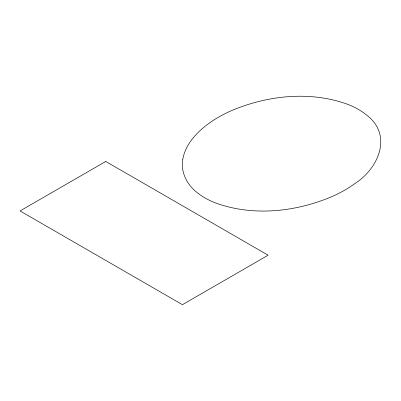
<?xml version="1.0" encoding="UTF-8"?>
<svg xmlns="http://www.w3.org/2000/svg" width="401" height="401" viewBox="0 0 401 401"><rect width="100%" height="100%" fill="white"/><g stroke="black" fill="none" stroke-linecap="round" stroke-linejoin="round"><path stroke-width="0.6" d="M182.781 159.172C180.415 171.828 186.926 184.55 196.771 192.28A73.764 42.586 0 0 0 214.741 202.655C252.921 216.851 296.389 212.014 333.241 196.034A131.403 75.864 0 0 0 355.065 183.432C378.564 168.425 393.05 134.957 366.534 115.017A73.764 42.586 0 0 0 348.559 104.641C310.379 90.446 266.916 95.283 230.059 111.262A131.403 75.864 0 0 0 208.234 123.864C196.48 132.576 185.513 144.305 182.781 159.172M105.749 161.458L20.05 210.936L182.425 304.68L268.119 255.206L105.749 161.458"/></g></svg>
